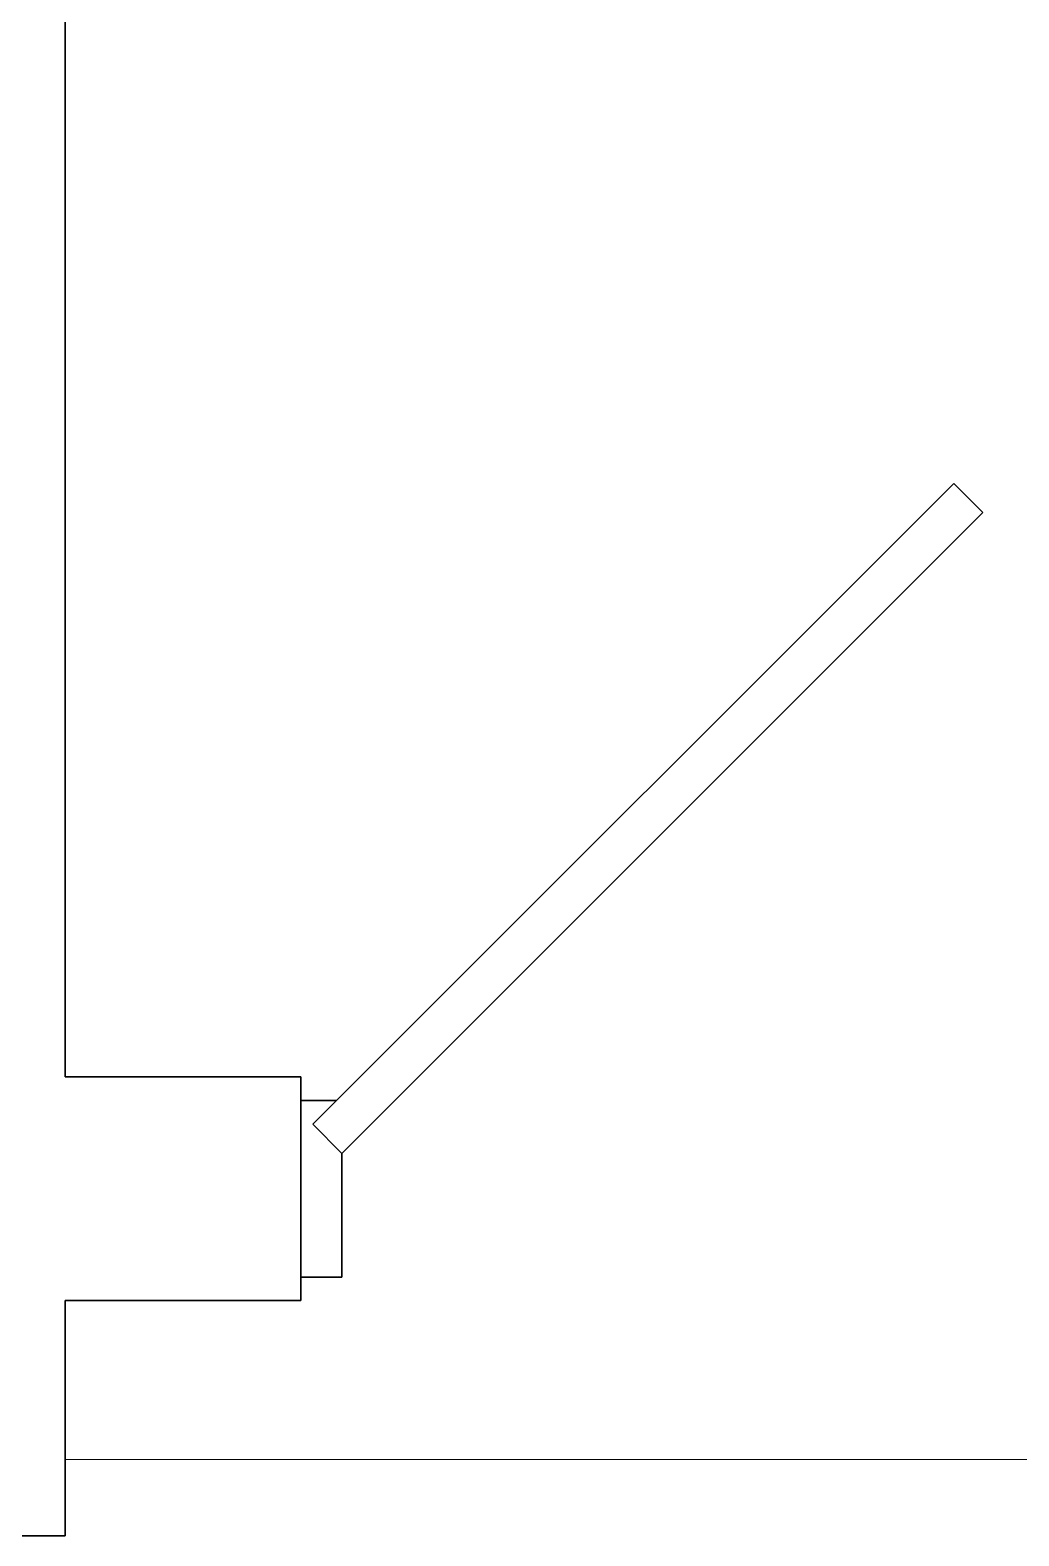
# Model space of a CAD drawing. Header units: millimetres. Extents: x 340455 to 340556, y 7380652 to 7380707.
# Drawn here: x 340483.917 to 340484.757, y 7380686.744 to 7380688.023 of the extents above; entities that cross this region are included whole.
import ezdxf

# ---------------------------------------------------------------- set-up
doc = ezdxf.new("R2010")
doc.units = ezdxf.units.MM
doc.layers.add('Cortado', color=7, linetype='Continuous', lineweight=35)
doc.layers.add('Visto', color=144, linetype='Continuous', lineweight=5)

# ---------------------------------------------------------------- blocks, each defined once
blk = doc.blocks.new('SHAPE2DVIEW008')
at = {"color": 0}
for p, q in [((5334.9, -5990.8), (5334.9, -5800.8)), ((5334.9, -5990.8), (5520.4, -5990.8)), ((5400, -7640.8), (5400, -5990.8)), ((5400, -7640.8), (5400, -5990.8)), ((5724.9, -6190.8), (5724.9, -5990.8)), ((5724.9, -6190.8), (5550.4, -6190.8))]:
    blk.add_line(p, q, dxfattribs=at)
blk = doc.blocks.new('SHAPE2DVIEW012')
at = {"color": 0}
for p, q in [((5334.9, -5990.8), (5334.9, -5800.8)), ((5534.9, -6190.8), (5534.9, -5990.8)), ((5724.9, -6190.8), (5724.9, -5990.8)), ((5724.9, -5990.8), (7334.9, -5990.8)), ((5724.9, -6190.8), (5534.9, -6190.8)), ((5554.9, -6190.8), (5554.9, -6225.8)), ((5704.9, -6190.8), (5554.9, -6190.8)), ((5704.9, -6190.8), (5704.9, -6221.3)), ((5684.7, -6201.1), (5659.9, -6225.8)), ((5684.7, -6201.1), (5704.9, -6221.3)), ((5659.9, -6225.8), (5554.9, -6225.8)), ((5659.9, -6225.8), (6204.4, -6770.3)), ((5704.9, -6221.3), (6229.1, -6745.5)), ((6204.4, -6770.3), (6229.1, -6745.5))]:
    blk.add_line(p, q, dxfattribs=at)
at = {"color": 0, "linetype": 'ByBlock'}
blk.add_line((5534.9, -5990.8), (5334.9, -5990.8), dxfattribs=at)

msp = doc.modelspace()

# ---------------------------------------------------------------- block references
at = {"layer": 'Cortado', "xscale": 0.001, "yscale": 0.001, "zscale": 0.001, "rotation": 90}
msp.add_blockref('SHAPE2DVIEW012', (340477.9558, 7380681.4088), dxfattribs=at)
at = {"layer": 'Visto', "xscale": 0.001, "yscale": 0.001, "zscale": 0.001, "rotation": 90}
msp.add_blockref('SHAPE2DVIEW008', (340477.9558, 7380681.4088), dxfattribs=at)

doc.saveas('drawing.dxf')
